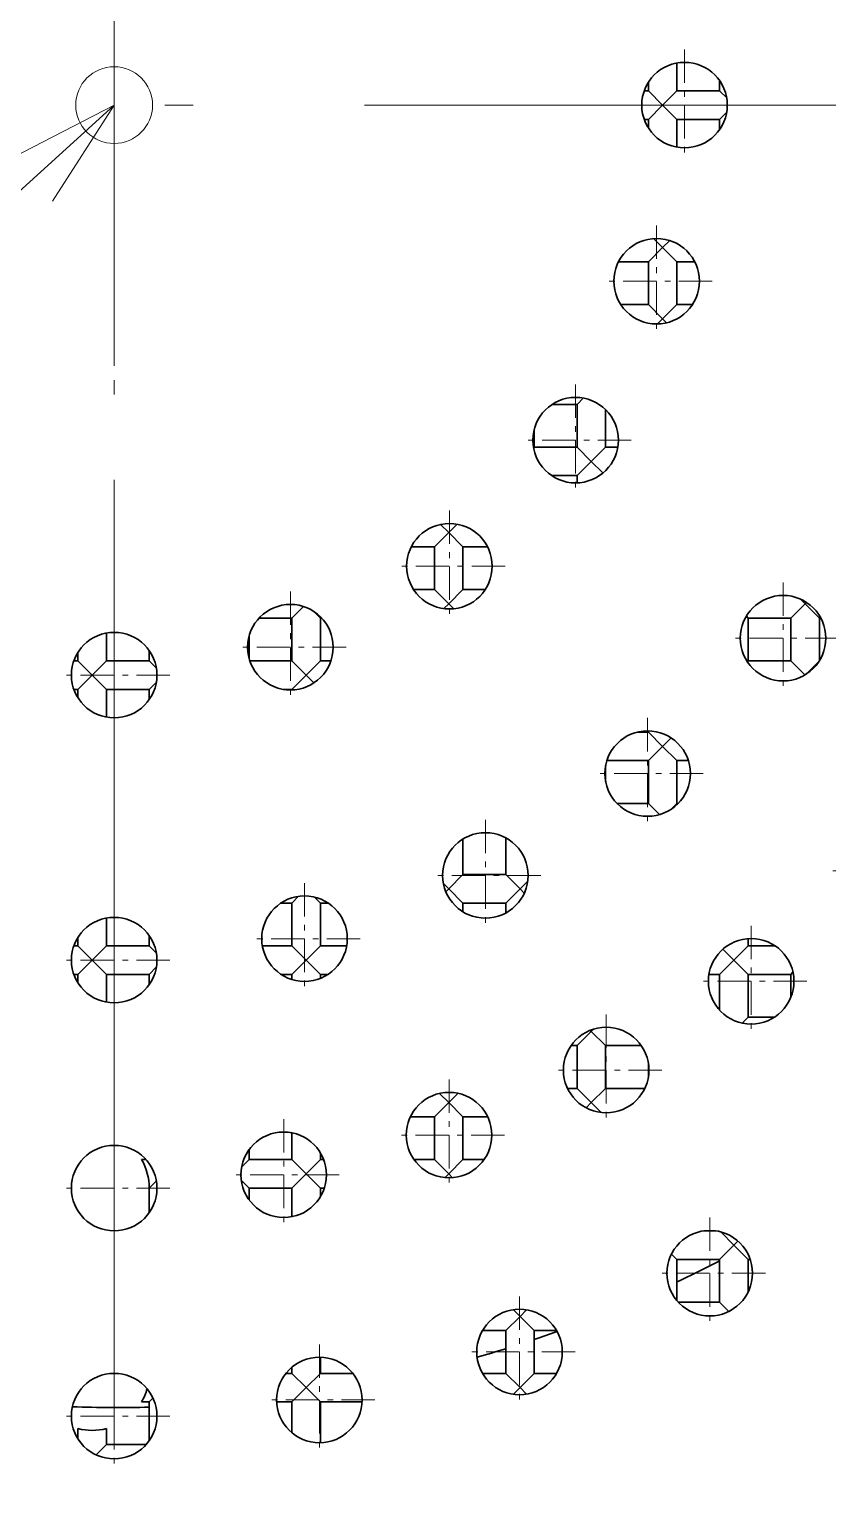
# Model space of a CAD drawing. Extents: x 23 to 587, y 4 to 413.
# Drawn here: x 88.19 to 102.18, y 116.09 to 141.85 of the extents above; entities that cross this region are included whole.
import ezdxf

# ---------------------------------------------------------------- set-up
doc = ezdxf.new("R2010")
doc.units = 0
doc.linetypes.add('DASHDOT', pattern=[18.5, 12, -3, 0.5, -3])
doc.layers.get('0').update_dxf_attribs({"lineweight": 13})

# ---------------------------------------------------------------- blocks, each defined once
blk = doc.blocks.new('BLOCK6725')
at = {"color": 7, "linetype": 'DASHDOT', "lineweight": 13}
blk.add_line((0, -80.654), (0, 79.109), dxfattribs=at)
blk = doc.blocks.new('BLOCK6729')
at = {"color": 7, "lineweight": 13}
for points in [[(0, 0), (-96.523, -87.804), (-110, -87.804)], [(-2.161, -3.366), (0, 0), (-3.555, -1.834)]]:
    blk.add_lwpolyline(points, dxfattribs=at)
blk = doc.blocks.new('BLOCK6740')
at = {"color": 7, "linetype": 'DASHDOT', "lineweight": 13, "ltscale": 0.0975}
for p, q in [((26.87, -24.92), (26.87, -28.82)), ((28.82, -26.87), (24.92, -26.87))]:
    blk.add_line(p, q, dxfattribs=at)
blk = doc.blocks.new('BLOCK6742')
at = {"color": 7, "linetype": 'DASHDOT', "lineweight": 13, "ltscale": 0.0975}
for p, q in [((22.336, -28.793), (22.336, -32.693)), ((24.286, -30.743), (20.386, -30.743))]:
    blk.add_line(p, q, dxfattribs=at)
blk = doc.blocks.new('BLOCK6744')
at = {"color": 7, "linetype": 'DASHDOT', "lineweight": 13, "ltscale": 0.0975}
for p, q in [((17.252, -31.908), (17.252, -35.808)), ((19.202, -33.858), (15.302, -33.858))]:
    blk.add_line(p, q, dxfattribs=at)
blk = doc.blocks.new('BLOCK6746')
at = {"color": 7, "linetype": 'DASHDOT', "lineweight": 13, "ltscale": 0.0975}
for p, q in [((11.743, -34.19), (11.743, -38.09)), ((13.693, -36.14), (9.793, -36.14))]:
    blk.add_line(p, q, dxfattribs=at)
blk = doc.blocks.new('BLOCK6748')
at = {"color": 7, "linetype": 'DASHDOT', "lineweight": 13, "ltscale": 0.0975}
for p, q in [((5.945, -35.582), (5.945, -39.482)), ((7.895, -37.532), (3.995, -37.532))]:
    blk.add_line(p, q, dxfattribs=at)
blk = doc.blocks.new('BLOCK6749')
at = {"color": 7, "linetype": 'DASHDOT', "lineweight": 13, "ltscale": 0.0975}
for p, q in [((20, 1.95), (20, -1.95)), ((21.95, 0), (18.05, 0))]:
    blk.add_line(p, q, dxfattribs=at)
blk = doc.blocks.new('BLOCK6751')
at = {"color": 7, "linetype": 'DASHDOT', "lineweight": 13, "ltscale": 0.0975}
for p, q in [((0, -18.05), (0, -21.95)), ((1.95, -20), (-1.95, -20))]:
    blk.add_line(p, q, dxfattribs=at)
blk = doc.blocks.new('BLOCK6761')
at = {"color": 7, "linetype": 'DASHDOT', "lineweight": 13, "ltscale": 0.0975}
for p, q in [((19.021, -4.23), (19.021, -8.13)), ((20.971, -6.18), (17.071, -6.18))]:
    blk.add_line(p, q, dxfattribs=at)
blk = doc.blocks.new('BLOCK6763')
at = {"color": 7, "linetype": 'DASHDOT', "lineweight": 13, "ltscale": 0.0975}
for p, q in [((16.18, -9.806), (16.18, -13.706)), ((18.13, -11.756), (14.23, -11.756))]:
    blk.add_line(p, q, dxfattribs=at)
blk = doc.blocks.new('BLOCK6765')
at = {"color": 7, "linetype": 'DASHDOT', "lineweight": 13, "ltscale": 0.0975}
for p, q in [((11.756, -14.23), (11.756, -18.13)), ((13.706, -16.18), (9.806, -16.18))]:
    blk.add_line(p, q, dxfattribs=at)
blk = doc.blocks.new('BLOCK6767')
at = {"color": 7, "linetype": 'DASHDOT', "lineweight": 13, "ltscale": 0.0975}
for p, q in [((6.18, -17.071), (6.18, -20.971)), ((8.13, -19.021), (4.23, -19.021))]:
    blk.add_line(p, q, dxfattribs=at)
blk = doc.blocks.new('BLOCK6788')
at = {"color": 7, "linetype": 'DASHDOT', "lineweight": 13, "ltscale": 0.0975}
for p, q in [((0, -44.05), (0, -47.95)), ((1.95, -46), (-1.95, -46))]:
    blk.add_line(p, q, dxfattribs=at)
blk = doc.blocks.new('BLOCK6801')
at = {"color": 7, "linetype": 'DASHDOT', "lineweight": 13, "ltscale": 0.0975}
for p, q in [((23.455, -16.755), (23.455, -20.655)), ((25.405, -18.705), (21.505, -18.705))]:
    blk.add_line(p, q, dxfattribs=at)
blk = doc.blocks.new('BLOCK6803')
at = {"color": 7, "linetype": 'DASHDOT', "lineweight": 13, "ltscale": 0.0975}
for p, q in [((18.705, -21.505), (18.705, -25.405)), ((20.655, -23.455), (16.755, -23.455))]:
    blk.add_line(p, q, dxfattribs=at)
blk = doc.blocks.new('BLOCK6805')
at = {"color": 7, "linetype": 'DASHDOT', "lineweight": 13, "ltscale": 0.0975}
for p, q in [((13.017, -25.079), (13.017, -28.979)), ((14.967, -27.029), (11.067, -27.029))]:
    blk.add_line(p, q, dxfattribs=at)
blk = doc.blocks.new('BLOCK6807')
at = {"color": 7, "linetype": 'DASHDOT', "lineweight": 13, "ltscale": 0.0975}
for p, q in [((6.676, -27.298), (6.676, -31.198)), ((8.626, -29.248), (4.726, -29.248))]:
    blk.add_line(p, q, dxfattribs=at)
blk = doc.blocks.new('BLOCK6809')
at = {"color": 7, "linetype": 'DASHDOT', "lineweight": 13, "ltscale": 0.0975}
for p, q in [((0, -28.05), (0, -31.95)), ((1.95, -30), (-1.95, -30))]:
    blk.add_line(p, q, dxfattribs=at)
blk = doc.blocks.new('BLOCK6820')
at = {"color": 7, "linetype": 'DASHDOT', "lineweight": 13, "ltscale": 0.0975}
for p, q in [((20.884, -39.036), (20.884, -42.936)), ((22.834, -40.986), (18.934, -40.986))]:
    blk.add_line(p, q, dxfattribs=at)
blk = doc.blocks.new('BLOCK6822')
at = {"color": 7, "linetype": 'DASHDOT', "lineweight": 13, "ltscale": 0.0975}
for p, q in [((14.215, -41.799), (14.215, -45.699)), ((16.165, -43.749), (12.265, -43.749))]:
    blk.add_line(p, q, dxfattribs=at)
blk = doc.blocks.new('BLOCK6824')
at = {"color": 7, "linetype": 'DASHDOT', "lineweight": 13, "ltscale": 0.0975}
for p, q in [((7.196, -43.484), (7.196, -47.384)), ((9.146, -45.434), (5.246, -45.434))]:
    blk.add_line(p, q, dxfattribs=at)
blk = doc.blocks.new('BLOCK6839')
at = {"color": 7, "linetype": 'DASHDOT', "lineweight": 13, "ltscale": 0.0975}
for p, q in [((0, -36.05), (0, -39.95)), ((1.95, -38), (-1.95, -38))]:
    blk.add_line(p, q, dxfattribs=at)
blk = doc.blocks.new('BLOCK6863')
at = {"color": 7, "lineweight": 35, "ltscale": 0.024394}
for p, q in [((19.731, 1.476), (19.731, 0.5)), ((19.731, -0.5), (19.731, -1.476)), ((-0.269, -18.524), (-0.269, -19.5)), ((-0.269, -20.5), (-0.269, -21.476))]:
    blk.add_line(p, q, dxfattribs=at)
at = {"color": 7, "lineweight": 35, "ltscale": 0.007513}
for p, q in [((18.731, 0.801), (18.731, 0.5)), ((18.731, -0.5), (18.731, -0.801)), ((-1.269, -19.199), (-1.269, -19.5)), ((-1.269, -20.5), (-1.269, -20.801))]:
    blk.add_line(p, q, dxfattribs=at)
at = {"color": 7, "lineweight": 35, "ltscale": 0.008911}
for p, q in [((21.231, 0.856), (21.231, 0.5)), ((21.231, -0.5), (21.231, -0.856)), ((1.231, -19.144), (1.231, -19.5)), ((1.231, -20.5), (1.231, -20.856))]:
    blk.add_line(p, q, dxfattribs=at)
at = {"color": 7, "lineweight": 35, "ltscale": 0.003642}
for p, q in [((18.731, 0.5), (18.586, 0.5)), ((18.731, -0.5), (18.586, -0.5)), ((-1.269, -19.5), (-1.414, -19.5)), ((-1.269, -20.5), (-1.414, -20.5))]:
    blk.add_line(p, q, dxfattribs=at)
at = {"color": 7, "lineweight": 35, "ltscale": 0.017678}
for p, q in [((19.231, 0), (18.731, 0.5)), ((19.231, 0), (18.731, -0.5)), ((19.231, 0), (19.731, 0.5)), ((19.231, 0), (19.731, -0.5)), ((19.231, -5), (18.731, -5.5)), ((19.231, -5), (19.731, -5.5)), ((19.231, -7.5), (18.731, -7)), ((19.231, -7.5), (19.731, -7)), ((16.731, -12.5), (16.231, -12)), ((16.731, -12.5), (17.231, -12)), ((16.731, -12.5), (16.231, -13)), ((11.731, -15), (11.231, -15.5)), ((11.731, -15), (12.231, -15.5)), ((11.731, -17.5), (11.231, -17)), ((11.731, -17.5), (12.231, -17)), ((24.231, -17.5), (23.731, -18)), ((24.231, -17.5), (24.731, -18)), ((-0.769, -20), (-1.269, -19.5)), ((-0.769, -20), (-0.269, -19.5)), ((6.731, -20), (6.231, -19.5)), ((6.731, -20), (7.231, -19.5)), ((-0.769, -20), (-1.269, -20.5)), ((-0.769, -20), (-0.269, -20.5)), ((6.731, -20), (6.231, -20.5)), ((19.231, -22.5), (18.731, -22)), ((19.231, -22.5), (18.731, -23)), ((19.231, -22.5), (19.731, -23)), ((11.731, -27.5), (12.231, -27)), ((14.231, -27.5), (13.731, -27)), ((11.731, -27.5), (12.231, -28)), ((14.231, -27.5), (13.731, -28)), ((-0.769, -30), (-1.269, -29.5)), ((-0.769, -30), (-0.269, -29.5)), ((6.731, -30), (6.231, -29.5)), ((6.731, -30), (7.231, -29.5)), ((21.731, -30), (22.231, -29.5)), ((-0.769, -30), (-1.269, -30.5)), ((-0.769, -30), (-0.269, -30.5)), ((6.731, -30), (6.231, -30.5)), ((6.731, -30), (7.231, -30.5)), ((21.731, -30), (21.231, -30.5)), ((21.731, -30), (22.231, -30.5)), ((16.731, -32.5), (16.231, -33)), ((16.731, -32.5), (17.231, -33)), ((16.731, -35), (16.231, -34.5)), ((16.731, -35), (17.231, -34.5)), ((11.731, -35), (11.231, -35.5)), ((11.731, -35), (12.231, -35.5)), ((6.731, -37.5), (6.231, -37)), ((6.731, -37.5), (7.231, -37)), ((11.731, -37.5), (11.231, -37)), ((11.731, -37.5), (12.231, -37)), ((6.731, -37.5), (6.231, -38)), ((6.731, -37.5), (7.231, -38)), ((21.731, -40), (21.231, -40.5)), ((21.731, -40), (22.231, -40.5)), ((14.231, -42.5), (13.731, -43)), ((14.231, -42.5), (14.731, -43)), ((6.731, -45), (6.231, -44.5)), ((6.731, -45), (7.231, -44.5)), ((14.231, -45), (13.731, -44.5)), ((14.231, -45), (14.731, -44.5)), ((6.731, -45), (6.231, -45.5)), ((6.731, -45), (7.231, -45.5))]:
    blk.add_line(p, q, dxfattribs=at)
at = {"color": 7, "lineweight": 35, "ltscale": 0.0375}
for p, q in [((21.231, 0.5), (19.731, 0.5)), ((21.231, -0.5), (19.731, -0.5)), ((18.731, -5.5), (18.731, -7)), ((19.731, -5.5), (19.731, -7)), ((16.231, -10.5), (16.231, -12)), ((16.231, -12), (14.731, -12)), ((11.231, -15.5), (11.231, -17)), ((12.231, -15.5), (12.231, -17)), ((6.231, -18), (6.231, -19.5)), ((7.231, -18), (7.231, -19.5)), ((23.731, -18), (22.231, -18)), ((22.231, -18), (22.231, -19.5)), ((23.731, -18), (23.731, -19.5)), ((24.731, -18), (24.731, -19.5)), ((1.231, -19.5), (-0.269, -19.5)), ((23.731, -19.5), (22.231, -19.5)), ((1.231, -20.5), (-0.269, -20.5)), ((18.731, -23), (18.731, -24.5)), ((19.731, -23), (19.731, -24.5)), ((13.731, -27), (12.231, -27)), ((6.231, -28), (6.231, -29.5)), ((7.231, -28), (7.231, -29.5)), ((13.731, -28), (12.231, -28)), ((1.231, -29.5), (-0.269, -29.5)), ((1.231, -30.5), (-0.269, -30.5)), ((23.731, -30.5), (22.231, -30.5)), ((22.231, -30.5), (22.231, -32)), ((16.231, -33), (16.231, -34.5)), ((17.231, -33), (17.231, -34.5)), ((11.231, -35.5), (11.231, -37)), ((12.231, -35.5), (12.231, -37)), ((6.231, -37), (4.731, -37)), ((6.231, -38), (4.731, -38)), ((21.231, -40.5), (19.731, -40.5)), ((21.231, -40.5), (21.231, -42)), ((13.731, -43), (13.731, -44.5)), ((14.731, -43), (14.731, -44.5))]:
    blk.add_line(p, q, dxfattribs=at)
at = {"color": 7, "lineweight": 35, "ltscale": 0.00871}
for p, q in [((21.478, 0.254), (21.231, 0.5)), ((21.478, -0.254), (21.231, -0.5)), ((1.478, -19.746), (1.231, -19.5)), ((1.478, -20.254), (1.231, -20.5))]:
    blk.add_line(p, q, dxfattribs=at)
at = {"color": 7, "lineweight": 35, "ltscale": 0.011186}
blk.add_line((19.231, -5), (18.915, -4.684), dxfattribs=at)
at = {"color": 7, "lineweight": 35, "ltscale": 0.008766}
blk.add_line((19.231, -5), (19.479, -4.752), dxfattribs=at)
at = {"color": 7, "lineweight": 35, "ltscale": 0.026179}
blk.add_line((18.731, -5.5), (17.684, -5.5), dxfattribs=at)
at = {"color": 7, "lineweight": 35, "ltscale": 0.015662}
blk.add_line((20.358, -5.5), (19.731, -5.5), dxfattribs=at)
at = {"color": 7, "lineweight": 35, "ltscale": 0.024165}
blk.add_line((18.731, -7), (17.765, -7), dxfattribs=at)
at = {"color": 7, "lineweight": 35, "ltscale": 0.013648}
blk.add_line((20.277, -7), (19.731, -7), dxfattribs=at)
at = {"color": 7, "lineweight": 35, "ltscale": 0.006387}
blk.add_line((19.231, -7.5), (19.051, -7.681), dxfattribs=at)
at = {"color": 7, "lineweight": 35, "ltscale": 0.004932}
blk.add_line((19.231, -7.5), (19.371, -7.639), dxfattribs=at)
at = {"color": 7, "lineweight": 35, "ltscale": 0.007766}
blk.add_line((16.451, -10.28), (16.231, -10.5), dxfattribs=at)
at = {"color": 7, "lineweight": 35, "ltscale": 0.02179}
blk.add_line((16.231, -10.5), (15.36, -10.5), dxfattribs=at)
at = {"color": 7, "lineweight": 35, "ltscale": 0.03286}
blk.add_line((17.231, -10.686), (17.231, -12), dxfattribs=at)
at = {"color": 7, "lineweight": 35, "ltscale": 0.015815}
blk.add_line((14.731, -11.367), (14.731, -12), dxfattribs=at)
at = {"color": 7, "lineweight": 35, "ltscale": 0.000937213}
blk.add_line((14.705, -12.027), (14.731, -12), dxfattribs=at)
at = {"color": 7, "lineweight": 35, "ltscale": 0.010721}
blk.add_line((17.66, -12), (17.231, -12), dxfattribs=at)
at = {"color": 7, "lineweight": 35, "ltscale": 0.014444}
blk.add_line((16.731, -12.5), (17.14, -12.909), dxfattribs=at)
at = {"color": 7, "lineweight": 35, "ltscale": 0.022221}
blk.add_line((16.231, -13), (15.343, -13), dxfattribs=at)
at = {"color": 7, "lineweight": 35, "ltscale": 0.006371}
blk.add_line((16.231, -13), (16.231, -13.255), dxfattribs=at)
at = {"color": 7, "lineweight": 35, "ltscale": 0.010147}
blk.add_line((11.731, -15), (11.444, -14.713), dxfattribs=at)
at = {"color": 7, "lineweight": 35, "ltscale": 0.01043}
blk.add_line((11.731, -15), (12.026, -14.705), dxfattribs=at)
at = {"color": 7, "lineweight": 35, "ltscale": 0.020315}
blk.add_line((11.231, -15.5), (10.419, -15.5), dxfattribs=at)
at = {"color": 7, "lineweight": 35, "ltscale": 0.021527}
blk.add_line((13.093, -15.5), (12.231, -15.5), dxfattribs=at)
at = {"color": 7, "lineweight": 35, "ltscale": 0.0183}
blk.add_line((11.231, -17), (10.499, -17), dxfattribs=at)
at = {"color": 7, "lineweight": 35, "ltscale": 0.019512}
blk.add_line((13.012, -17), (12.231, -17), dxfattribs=at)
at = {"color": 7, "lineweight": 35, "ltscale": 0.00594}
blk.add_line((11.731, -17.5), (11.563, -17.668), dxfattribs=at)
at = {"color": 7, "lineweight": 35, "ltscale": 0.006125}
blk.add_line((11.731, -17.5), (11.905, -17.673), dxfattribs=at)
at = {"color": 7, "lineweight": 35, "ltscale": 0.005849}
blk.add_line((24.231, -17.5), (24.066, -17.335), dxfattribs=at)
at = {"color": 7, "lineweight": 35, "ltscale": 0.001726}
blk.add_line((24.231, -17.5), (24.28, -17.451), dxfattribs=at)
at = {"color": 7, "lineweight": 35, "ltscale": 0.028747}
blk.add_line((6.231, -18), (5.082, -18), dxfattribs=at)
at = {"color": 7, "lineweight": 35, "ltscale": 0.014373}
blk.add_line((6.638, -17.594), (6.231, -18), dxfattribs=at)
at = {"color": 7, "lineweight": 35, "ltscale": 0.008498}
blk.add_line((6.991, -17.76), (7.231, -18), dxfattribs=at)
at = {"color": 7, "lineweight": 35, "ltscale": 0.001191}
blk.add_line((7.279, -18), (7.231, -18), dxfattribs=at)
at = {"color": 7, "lineweight": 35, "ltscale": 0.002275}
blk.add_line((22.167, -17.936), (22.231, -18), dxfattribs=at)
at = {"color": 7, "lineweight": 35, "ltscale": 0.001197}
blk.add_line((24.779, -18), (24.731, -18), dxfattribs=at)
at = {"color": 7, "lineweight": 35, "ltscale": 0.019415}
blk.add_line((4.731, -18.633), (4.731, -19.409), dxfattribs=at)
at = {"color": 7, "lineweight": 35, "ltscale": 0.036816}
blk.add_line((6.231, -19.5), (4.759, -19.5), dxfattribs=at)
at = {"color": 7, "lineweight": 35, "ltscale": 0.00926}
blk.add_line((7.602, -19.5), (7.231, -19.5), dxfattribs=at)
at = {"color": 7, "lineweight": 35, "ltscale": 0.001037}
blk.add_line((22.202, -19.529), (22.231, -19.5), dxfattribs=at)
at = {"color": 7, "lineweight": 35, "ltscale": 0.017409}
blk.add_line((24.224, -19.992), (23.731, -19.5), dxfattribs=at)
at = {"color": 7, "lineweight": 35, "ltscale": 0.016092}
blk.add_line((24.263, -19.968), (24.719, -19.513), dxfattribs=at)
at = {"color": 7, "lineweight": 35, "ltscale": 0.009683}
blk.add_line((6.731, -20), (7.005, -20.274), dxfattribs=at)
at = {"color": 7, "lineweight": 35, "ltscale": 0.007551}
blk.add_line((6.231, -20.5), (5.929, -20.5), dxfattribs=at)
at = {"color": 7, "lineweight": 35, "ltscale": 0.000506527}
blk.add_line((6.231, -20.5), (6.231, -20.52), dxfattribs=at)
at = {"color": 7, "lineweight": 35, "ltscale": 0.009802}
blk.add_line((18.731, -22), (18.339, -22), dxfattribs=at)
at = {"color": 7, "lineweight": 35, "ltscale": 0.001124}
blk.add_line((18.731, -21.955), (18.731, -22), dxfattribs=at)
at = {"color": 7, "lineweight": 35, "ltscale": 0.010541}
blk.add_line((19.231, -22.5), (19.53, -22.202), dxfattribs=at)
at = {"color": 7, "lineweight": 35, "ltscale": 0.014057}
blk.add_line((17.231, -23.174), (17.231, -23.736), dxfattribs=at)
at = {"color": 7, "lineweight": 35, "ltscale": 0.036399}
blk.add_line((18.731, -23), (17.275, -23), dxfattribs=at)
at = {"color": 7, "lineweight": 35, "ltscale": 0.01007}
blk.add_line((20.134, -23), (19.731, -23), dxfattribs=at)
at = {"color": 7, "lineweight": 35, "ltscale": 0.027562}
blk.add_line((18.731, -24.5), (17.629, -24.5), dxfattribs=at)
at = {"color": 7, "lineweight": 35, "ltscale": 0.013926}
blk.add_line((19.125, -24.894), (18.731, -24.5), dxfattribs=at)
at = {"color": 7, "lineweight": 35, "ltscale": 0.007684}
blk.add_line((19.514, -24.717), (19.731, -24.5), dxfattribs=at)
at = {"color": 7, "lineweight": 35, "ltscale": 0.001233}
blk.add_line((19.781, -24.5), (19.731, -24.5), dxfattribs=at)
at = {"color": 7, "lineweight": 35, "ltscale": 0.031227}
blk.add_line((12.231, -25.751), (12.231, -27), dxfattribs=at)
at = {"color": 7, "lineweight": 35, "ltscale": 0.032246}
blk.add_line((13.731, -25.71), (13.731, -27), dxfattribs=at)
at = {"color": 7, "lineweight": 35, "ltscale": 0.009617}
blk.add_line((14.231, -27.5), (14.503, -27.228), dxfattribs=at)
at = {"color": 7, "lineweight": 35, "ltscale": 0.008413}
blk.add_line((6.469, -27.762), (6.231, -28), dxfattribs=at)
at = {"color": 7, "lineweight": 35, "ltscale": 0.007488}
blk.add_line((7.02, -27.788), (7.231, -28), dxfattribs=at)
at = {"color": 7, "lineweight": 35, "ltscale": 0.006637}
blk.add_line((11.731, -27.5), (11.544, -27.312), dxfattribs=at)
at = {"color": 7, "lineweight": 35, "ltscale": 0.003603}
blk.add_line((11.731, -27.5), (11.63, -27.602), dxfattribs=at)
at = {"color": 7, "lineweight": 35, "ltscale": 0.00533}
blk.add_line((14.231, -27.5), (14.382, -27.651), dxfattribs=at)
at = {"color": 7, "lineweight": 35, "ltscale": 0.009701}
blk.add_line((6.231, -28), (5.843, -28), dxfattribs=at)
at = {"color": 7, "lineweight": 35, "ltscale": 0.006924}
blk.add_line((7.508, -28), (7.231, -28), dxfattribs=at)
at = {"color": 7, "lineweight": 35, "ltscale": 0.007674}
blk.add_line((12.231, -28), (12.231, -28.307), dxfattribs=at)
at = {"color": 7, "lineweight": 35, "ltscale": 0.008693}
blk.add_line((13.731, -28), (13.731, -28.348), dxfattribs=at)
at = {"color": 7, "lineweight": 35, "ltscale": 0.024393}
for p, q in [((-0.269, -28.524), (-0.269, -29.5)), ((-0.269, -30.5), (-0.269, -31.476))]:
    blk.add_line(p, q, dxfattribs=at)
at = {"color": 7, "lineweight": 35, "ltscale": 0.0075}
blk.add_line((-1.269, -29.2), (-1.269, -29.5), dxfattribs=at)
at = {"color": 7, "lineweight": 35, "ltscale": 0.008922}
for p, q in [((1.231, -29.143), (1.231, -29.5)), ((1.231, -30.5), (1.231, -30.857))]:
    blk.add_line(p, q, dxfattribs=at)
at = {"color": 7, "lineweight": 35, "ltscale": 0.006343}
blk.add_line((22.231, -29.246), (22.231, -29.5), dxfattribs=at)
at = {"color": 7, "lineweight": 35, "ltscale": 0.003634}
for p, q in [((-1.269, -29.5), (-1.414, -29.5)), ((-1.269, -30.5), (-1.414, -30.5))]:
    blk.add_line(p, q, dxfattribs=at)
at = {"color": 7, "lineweight": 35, "ltscale": 0.008724}
for p, q in [((1.478, -29.747), (1.231, -29.5)), ((1.478, -30.253), (1.231, -30.5))]:
    blk.add_line(p, q, dxfattribs=at)
at = {"color": 7, "lineweight": 35, "ltscale": 0.025855}
blk.add_line((6.231, -29.5), (5.197, -29.5), dxfattribs=at)
at = {"color": 7, "lineweight": 35, "ltscale": 0.023077}
blk.add_line((8.155, -29.5), (7.231, -29.5), dxfattribs=at)
at = {"color": 7, "lineweight": 35, "ltscale": 0.013623}
blk.add_line((21.731, -30), (21.346, -29.615), dxfattribs=at)
at = {"color": 7, "lineweight": 35, "ltscale": 0.023613}
blk.add_line((23.176, -29.5), (22.231, -29.5), dxfattribs=at)
at = {"color": 7, "lineweight": 35, "ltscale": 0.007501}
blk.add_line((-1.269, -30.5), (-1.269, -30.8), dxfattribs=at)
at = {"color": 7, "lineweight": 35, "ltscale": 0.009534}
blk.add_line((6.231, -30.5), (5.85, -30.5), dxfattribs=at)
at = {"color": 7, "lineweight": 35, "ltscale": 0.00451}
blk.add_line((6.231, -30.5), (6.231, -30.68), dxfattribs=at)
at = {"color": 7, "lineweight": 35, "ltscale": 0.006756}
blk.add_line((7.502, -30.5), (7.231, -30.5), dxfattribs=at)
at = {"color": 7, "lineweight": 35, "ltscale": 0.003528}
blk.add_line((7.231, -30.5), (7.231, -30.641), dxfattribs=at)
at = {"color": 7, "lineweight": 35, "ltscale": 0.009397}
blk.add_line((21.231, -30.5), (20.856, -30.5), dxfattribs=at)
at = {"color": 7, "lineweight": 35, "ltscale": 0.031443}
blk.add_line((21.231, -30.5), (21.231, -31.758), dxfattribs=at)
at = {"color": 7, "lineweight": 35, "ltscale": 0.002499}
blk.add_line((23.802, -30.429), (23.731, -30.5), dxfattribs=at)
at = {"color": 7, "lineweight": 35, "ltscale": 0.01981}
blk.add_line((23.731, -30.5), (23.731, -31.292), dxfattribs=at)
at = {"color": 7, "lineweight": 35, "ltscale": 0.002626}
blk.add_line((16.731, -32.5), (16.806, -32.426), dxfattribs=at)
at = {"color": 7, "lineweight": 35, "ltscale": 0.007405}
blk.add_line((22.022, -32.209), (22.231, -32), dxfattribs=at)
at = {"color": 7, "lineweight": 35, "ltscale": 0.023058}
blk.add_line((23.154, -32), (22.231, -32), dxfattribs=at)
at = {"color": 7, "lineweight": 35, "ltscale": 0.001254}
blk.add_line((16.731, -32.5), (16.696, -32.464), dxfattribs=at)
at = {"color": 7, "lineweight": 35, "ltscale": 0.005251}
blk.add_line((16.231, -33), (16.021, -33), dxfattribs=at)
at = {"color": 7, "lineweight": 35, "ltscale": 0.031259}
blk.add_line((18.482, -33), (17.231, -33), dxfattribs=at)
at = {"color": 7, "lineweight": 35, "ltscale": 0.012258}
blk.add_line((18.731, -33.613), (18.731, -34.103), dxfattribs=at)
at = {"color": 7, "lineweight": 35, "ltscale": 0.00839}
blk.add_line((16.231, -34.5), (15.896, -34.5), dxfattribs=at)
at = {"color": 7, "lineweight": 35, "ltscale": 0.034399}
blk.add_line((18.607, -34.5), (17.231, -34.5), dxfattribs=at)
at = {"color": 7, "lineweight": 35, "ltscale": 0.011397}
blk.add_line((11.731, -35), (11.409, -34.678), dxfattribs=at)
at = {"color": 7, "lineweight": 35, "ltscale": 0.011546}
blk.add_line((11.731, -35), (12.058, -34.673), dxfattribs=at)
at = {"color": 7, "lineweight": 35, "ltscale": 0.006475}
blk.add_line((16.731, -35), (16.548, -35.183), dxfattribs=at)
at = {"color": 7, "lineweight": 35, "ltscale": 0.01234}
blk.add_line((16.731, -35), (17.081, -35.349), dxfattribs=at)
at = {"color": 7, "lineweight": 35, "ltscale": 0.021134}
blk.add_line((11.231, -35.5), (10.386, -35.5), dxfattribs=at)
at = {"color": 7, "lineweight": 35, "ltscale": 0.021693}
blk.add_line((13.099, -35.5), (12.231, -35.5), dxfattribs=at)
at = {"color": 7, "lineweight": 35, "ltscale": 0.023503}
blk.add_line((6.231, -36.06), (6.231, -37), dxfattribs=at)
at = {"color": 7, "lineweight": 35, "ltscale": 0.003863}
blk.add_line((1.118, -37), (0.964, -37), dxfattribs=at)
at = {"color": 7, "lineweight": 35, "ltscale": 0.009257}
blk.add_line((4.47, -37.262), (4.731, -37), dxfattribs=at)
at = {"color": 7, "lineweight": 35, "ltscale": 0.008755}
blk.add_line((4.731, -36.65), (4.731, -37), dxfattribs=at)
at = {"color": 7, "lineweight": 35, "ltscale": 0.00596}
blk.add_line((7.231, -36.762), (7.231, -37), dxfattribs=at)
at = {"color": 7, "lineweight": 35, "ltscale": 0.002887}
blk.add_line((7.347, -37), (7.231, -37), dxfattribs=at)
at = {"color": 7, "lineweight": 35, "ltscale": 0.017948}
blk.add_line((11.231, -37), (10.514, -37), dxfattribs=at)
at = {"color": 7, "lineweight": 35, "ltscale": 0.018507}
blk.add_line((12.972, -37), (12.231, -37), dxfattribs=at)
at = {"color": 7, "lineweight": 35, "ltscale": 0.004725}
blk.add_line((11.731, -37.5), (11.598, -37.634), dxfattribs=at)
at = {"color": 7, "lineweight": 35, "ltscale": 0.00479}
blk.add_line((11.731, -37.5), (11.867, -37.635), dxfattribs=at)
at = {"color": 7, "lineweight": 35, "ltscale": 0.008765}
blk.add_line((1.479, -37.752), (1.231, -38), dxfattribs=at)
at = {"color": 7, "lineweight": 35, "ltscale": 0.021411}
blk.add_line((1.231, -38), (1.231, -38.856), dxfattribs=at)
at = {"color": 7, "lineweight": 35, "ltscale": 0.009703}
blk.add_line((4.457, -37.726), (4.731, -38), dxfattribs=at)
at = {"color": 7, "lineweight": 35, "ltscale": 0.010363}
blk.add_line((4.731, -38), (4.731, -38.415), dxfattribs=at)
at = {"color": 7, "lineweight": 35, "ltscale": 0.025111}
blk.add_line((6.231, -38), (6.231, -39.004), dxfattribs=at)
at = {"color": 7, "lineweight": 35, "ltscale": 0.003455}
blk.add_line((7.37, -38), (7.231, -38), dxfattribs=at)
at = {"color": 7, "lineweight": 35, "ltscale": 0.007568}
blk.add_line((7.231, -38), (7.231, -38.303), dxfattribs=at)
at = {"color": 7, "lineweight": 35, "ltscale": 0.010112}
blk.add_line((21.086, -39.5), (20.681, -39.5), dxfattribs=at)
at = {"color": 7, "lineweight": 35, "ltscale": 0.016391}
blk.add_line((21.731, -40), (21.268, -39.536), dxfattribs=at)
at = {"color": 7, "lineweight": 35, "ltscale": 0.00501}
blk.add_line((21.731, -40), (21.873, -39.858), dxfattribs=at)
at = {"color": 7, "lineweight": 35, "ltscale": 0.006618}
blk.add_line((19.544, -40.313), (19.731, -40.5), dxfattribs=at)
at = {"color": 7, "lineweight": 35, "ltscale": 0.036172}
blk.add_line((19.731, -40.5), (19.731, -41.947), dxfattribs=at)
at = {"color": 7, "lineweight": 35, "ltscale": 0.001777}
blk.add_line((22.303, -40.5), (22.231, -40.5), dxfattribs=at)
at = {"color": 7, "lineweight": 35, "ltscale": 0.028611}
blk.add_line((22.231, -40.5), (22.231, -41.644), dxfattribs=at)
at = {"color": 7, "lineweight": 35, "ltscale": 0.036338}
blk.add_line((21.231, -42), (19.778, -42), dxfattribs=at)
at = {"color": 7, "lineweight": 35, "ltscale": 0.011524}
blk.add_line((21.557, -42.326), (21.231, -42), dxfattribs=at)
at = {"color": 7, "lineweight": 35, "ltscale": 0.008322}
blk.add_line((14.231, -42.5), (13.996, -42.265), dxfattribs=at)
at = {"color": 7, "lineweight": 35, "ltscale": 0.008161}
blk.add_line((14.231, -42.5), (14.462, -42.269), dxfattribs=at)
at = {"color": 7, "lineweight": 35, "ltscale": 0.020413}
blk.add_line((13.731, -43), (12.915, -43), dxfattribs=at)
at = {"color": 7, "lineweight": 35, "ltscale": 0.019579}
blk.add_line((15.515, -43), (14.731, -43), dxfattribs=at)
at = {"color": 7, "lineweight": 35, "ltscale": 0.005378}
blk.add_line((6.231, -44.285), (6.231, -44.5), dxfattribs=at)
at = {"color": 7, "lineweight": 35, "ltscale": 0.014148}
blk.add_line((7.231, -43.934), (7.231, -44.5), dxfattribs=at)
at = {"color": 7, "lineweight": 35, "ltscale": 0.005237}
blk.add_line((6.231, -44.5), (6.022, -44.5), dxfattribs=at)
at = {"color": 7, "lineweight": 35, "ltscale": 0.028463}
blk.add_line((8.37, -44.5), (7.231, -44.5), dxfattribs=at)
at = {"color": 7, "lineweight": 35, "ltscale": 0.020373}
blk.add_line((13.731, -44.5), (12.917, -44.5), dxfattribs=at)
at = {"color": 7, "lineweight": 35, "ltscale": 0.019539}
blk.add_line((15.513, -44.5), (14.731, -44.5), dxfattribs=at)
at = {"color": 7, "lineweight": 35, "ltscale": 0.008235}
blk.add_line((14.231, -45), (13.999, -45.233), dxfattribs=at)
at = {"color": 7, "lineweight": 35, "ltscale": 0.008076}
blk.add_line((14.231, -45), (14.46, -45.228), dxfattribs=at)
at = {"color": 7, "lineweight": 35, "ltscale": 0.006699}
blk.add_line((1.231, -45.5), (0.964, -45.5), dxfattribs=at)
at = {"color": 7, "lineweight": 35, "ltscale": 0.004592}
blk.add_line((1.361, -45.37), (1.231, -45.5), dxfattribs=at)
at = {"color": 7, "lineweight": 35, "ltscale": 0.033911}
blk.add_line((1.231, -45.5), (1.231, -46.856), dxfattribs=at)
at = {"color": 7, "lineweight": 35, "ltscale": 0.01335}
blk.add_line((6.231, -45.5), (5.697, -45.5), dxfattribs=at)
at = {"color": 7, "lineweight": 35, "ltscale": 0.027061}
blk.add_line((6.231, -45.5), (6.231, -46.582), dxfattribs=at)
at = {"color": 7, "lineweight": 35, "ltscale": 0.036576}
blk.add_line((8.695, -45.5), (7.231, -45.5), dxfattribs=at)
at = {"color": 7, "lineweight": 35, "ltscale": 0.035831}
blk.add_line((7.231, -45.5), (7.231, -46.933), dxfattribs=at)
at = {"color": 7, "lineweight": 35, "ltscale": 0.009101}
blk.add_line((-1.269, -46.436), (-1.269, -46.801), dxfattribs=at)
at = {"color": 7, "lineweight": 35, "ltscale": 0.014088}
blk.add_line((-0.269, -46.436), (-0.269, -47), dxfattribs=at)
at = {"color": 7, "lineweight": 35, "ltscale": 0.01276}
blk.add_line((-0.629, -47.361), (-0.269, -47), dxfattribs=at)
at = {"color": 7, "lineweight": 35, "ltscale": 0.034664}
blk.add_line((1.118, -47), (-0.269, -47), dxfattribs=at)
at = {"color": 7, "lineweight": 35}
for centre in [(20, 0), (19.021, -6.18), (16.18, -11.756), (11.756, -16.18), (23.455, -18.705), (6.18, -19.021), (0, -20), (18.705, -23.455), (13.017, -27.029), (6.676, -29.248), (0, -30), (22.336, -30.743), (17.252, -33.858), (11.743, -36.14), (5.945, -37.532), (0, -38), (20.884, -40.986), (14.215, -43.749), (7.196, -45.434), (0, -46)]:
    blk.add_circle(centre, 1.5, dxfattribs=at)
for centre, radius, start, end in [((-0.769, -38), 2, 360, 30), ((0.14, 0.05), 45.75, 295.3558, 297.4532), ((0.14, 0.05), 45.75, 288.5993, 289.6616), ((0.14, 0.05), 45.75, 285.9692, 287.2829), ((-0.769, -44.5), 2, 330, 344.1875), ((0.14, 0.05), 45.75, 267.9917, 271.3676), ((-0.769, -44.5), 2, 255.5225, 284.4775)]:
    blk.add_arc(centre, radius, start, end, dxfattribs=at)

msp = doc.modelspace()

# ---------------------------------------------------------------- linework, layer by layer
at = {"color": 7, "linetype": 'DASHDOT', "lineweight": 13}
for p, q in [((89.6743, 98.9413), (89.6743, 181.3229)), ((143.0617, 140.5185), (35.0376, 140.5185))]:
    msp.add_line(p, q, dxfattribs=at)
msp.add_circle((89.6743, 140.5185), 0.6733, dxfattribs=at)

# ---------------------------------------------------------------- block references
at = {"lineweight": 0, "xscale": 0.5, "yscale": 0.5, "zscale": 0.5}
for name in ['BLOCK6725', 'BLOCK6863', 'BLOCK6749', 'BLOCK6729', 'BLOCK6761', 'BLOCK6763', 'BLOCK6765', 'BLOCK6767', 'BLOCK6801', 'BLOCK6751', 'BLOCK6803', 'BLOCK6740', 'BLOCK6805', 'BLOCK6807', 'BLOCK6809', 'BLOCK6742', 'BLOCK6744', 'BLOCK6746', 'BLOCK6748', 'BLOCK6839', 'BLOCK6820', 'BLOCK6822', 'BLOCK6824', 'BLOCK6788']:
    msp.add_blockref(name, (89.6743, 140.5185), dxfattribs=at)

doc.saveas('drawing.dxf')
